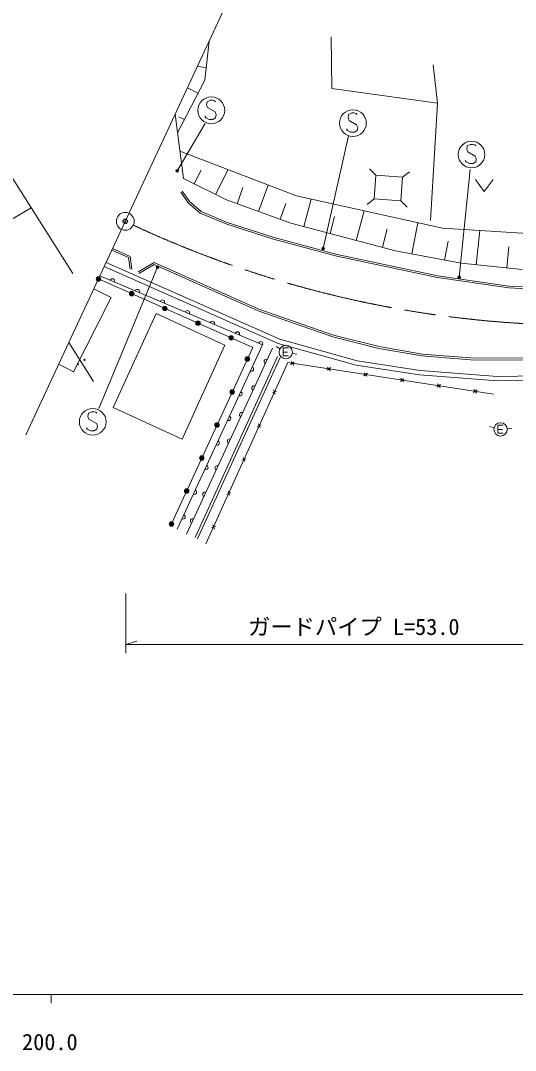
# Model space of a CAD drawing. Units: millimetres, scale not verified. Extents: x 40000 to 680000, y 20000 to 380000.
# Drawn here: x 264560 to 320079, y 198715 to 314279 of the extents above; entities that cross this region are included whole.
import ezdxf
from ezdxf.enums import TextEntityAlignment as Align

# ---------------------------------------------------------------- set-up
doc = ezdxf.new("R2010")
doc.units = ezdxf.units.MM
doc.header["$LTSCALE"] = 1000
doc.header["$PDMODE"] = 32
doc.header["$PDSIZE"] = 500
doc.linetypes.add('CHAIN', pattern=[18.5, 12, -1.5, 3.5, -1.5])
for name, color, linetype, lineweight in [('M-BGD', 7, 'Continuous', 13), ('M-BMK', 2, 'CHAIN', 13), ('M-BMK-SRVR', 3, 'Continuous', 13), ('M-STR-HTXT', 7, 'Continuous', 13), ('M-STR-STRC', 7, 'Continuous', 13), ('M-TTL-BAND', 7, 'Continuous', 13)]:
    doc.layers.add(name, color=color, linetype=linetype, lineweight=lineweight)
doc.layers.add('M-OTRS', color=6, linetype='Continuous')
doc.styles.add('ＭＳ ゴシック', font='')
doc.styles.get('ＭＳ ゴシック').set_extended_font_data('MS Gothic')

msp = doc.modelspace()

# ---------------------------------------------------------------- linework, layer by layer
at = {"layer": 'M-BGD'}
for p, q in [((299397, 312466), (299493, 306642)), ((285723, 311989), (285216, 307610)), ((285706, 311839), (285656, 311844)), ((285379, 309019), (284394, 309133)), ((311332, 305019), (310855, 309316)), ((285216, 307610), (282175, 301682)), ((284456, 306128), (283277, 306733)), ((299493, 306642), (311332, 305019)), ((311332, 305019), (310569, 291843)), ((281902, 303779), (282840, 296566)), ((282935, 303164), (282323, 303478)), ((282440, 299639), (295514, 294602)), ((284041, 295964), (284812, 297502)), ((286445, 294760), (287846, 297557)), ((304414, 296917), (303713, 297630)), ((307419, 296707), (308213, 297316)), ((287646, 294158), (282840, 296566)), ((304414, 296917), (304228, 294259)), ((307419, 296707), (304414, 296917)), ((307234, 294050), (307419, 296707)), ((315584, 296462), (316584, 295102)), ((316584, 295102), (317584, 296462)), ((282533, 295042), (283385, 293802)), ((282698, 295155), (283535, 293938)), ((288852, 293725), (289504, 295540)), ((291263, 292857), (292331, 295828)), ((283385, 293802), (284702, 292679)), ((283535, 293938), (284807, 292852)), ((294879, 291557), (287646, 294158)), ((293674, 291990), (294303, 293740)), ((295514, 294602), (311884, 290986)), ((296347, 291168), (297160, 294239)), ((304228, 294259), (303435, 293651)), ((304228, 294259), (307234, 294050)), ((307234, 294050), (307935, 293337)), ((265738, 293279), (259891, 289842)), ((284702, 292679), (287684, 291440)), ((284807, 292852), (287753, 291628)), ((302216, 289613), (303094, 292928)), ((287684, 291440), (292951, 289736)), ((287753, 291628), (293007, 289928)), ((306618, 288448), (294879, 291557)), ((299281, 290391), (299789, 292306)), ((308458, 288099), (309121, 291596)), ((305150, 288836), (305697, 290898)), ((311884, 290986), (333648, 289590)), ((315691, 286877), (316082, 290716)), ((292951, 289736), (300038, 287838)), ((293007, 289928), (300085, 288033)), ((312138, 287401), (312539, 289516)), ((274795, 288505), (276681, 287683)), ((274879, 288687), (276866, 287821)), ((276866, 287821), (277035, 286390)), ((300038, 287838), (311347, 285437)), ((300085, 288033), (311382, 285634)), ((313978, 287052), (306618, 288448)), ((319118, 286528), (319360, 288909)), ((273951, 286692), (293464, 278043)), ((274162, 287146), (293634, 278515)), ((276681, 287683), (276836, 286367)), ((277741, 286074), (279534, 287133)), ((277843, 285902), (279547, 286909)), ((279534, 287133), (291278, 281905)), ((279547, 286909), (291204, 281719)), ((320831, 286354), (313978, 287052)), ((273468, 285654), (291717, 277903)), ((311382, 285634), (319344, 284475)), ((273296, 285284), (290601, 277603)), ((311347, 285437), (319325, 284275)), ((319344, 284475), (326767, 284127)), ((274710, 283199), (270483, 274878)), ((272781, 284179), (274710, 283199)), ((319325, 284275), (326761, 283927)), ((279764, 281398), (274941, 270844)), ((287494, 277866), (279764, 281398)), ((291204, 281719), (299605, 278776)), ((291278, 281905), (299662, 278968)), ((293634, 278515), (302325, 276083)), ((299605, 278776), (304756, 277498)), ((299662, 278968), (304798, 277693)), ((269982, 278163), (272725, 273789)), ((290601, 277603), (281491, 257790)), ((291717, 277903), (282141, 257214)), ((282671, 267312), (287494, 277866)), ((283172, 256640), (292813, 277514)), ((293674, 277459), (293246, 277718)), ((293464, 278043), (302220, 275593)), ((294616, 277552), (294016, 277552)), ((294016, 277552), (294016, 276652)), ((304756, 277498), (309597, 276646)), ((304798, 277693), (309622, 276844)), ((284134, 256258), (293396, 276595)), ((284407, 256134), (293669, 276471)), ((294016, 277072), (294526, 277072)), ((294016, 276652), (294616, 276652)), ((295052, 276927), (295543, 276830)), ((309597, 276646), (315058, 276220)), ((309622, 276844), (315066, 276420)), ((315058, 276220), (322107, 276181)), ((315066, 276420), (322103, 276381)), ((270483, 274878), (268841, 275712)), ((285362, 255561), (294528, 275898)), ((294528, 275898), (317634, 272365)), ((295257, 275965), (294854, 275669)), ((294907, 276019), (295204, 275616)), ((299362, 275338), (298959, 275041)), ((299013, 275391), (299309, 274988)), ((302220, 275593), (309318, 274530)), ((302325, 276083), (309375, 275027)), ((303467, 274710), (303064, 274414)), ((303118, 274763), (303414, 274360)), ((307572, 274082), (307170, 273786)), ((307223, 274136), (307519, 273733)), ((309318, 274530), (318059, 273844)), ((309375, 275027), (318075, 274344)), ((318059, 273844), (324540, 273947)), ((318075, 274344), (324506, 274446)), ((292952, 272832), (293129, 272364)), ((311678, 273455), (311275, 273159)), ((311328, 273508), (311624, 273105)), ((315783, 272827), (315380, 272531)), ((315433, 272880), (315729, 272477)), ((292807, 272510), (293275, 272687)), ((274941, 270844), (282671, 267312)), ((291101, 268724), (291568, 268901)), ((291246, 269046), (291423, 268578)), ((317689, 268592), (317205, 268716)), ((318716, 268888), (318116, 268888)), ((318116, 268888), (318116, 267988)), ((318116, 268408), (318626, 268408)), ((319163, 268480), (319660, 268528)), ((318116, 267988), (318716, 267988)), ((289394, 264937), (289862, 265114)), ((289539, 265260), (289717, 264792)), ((287688, 261151), (288155, 261328)), ((287833, 261474), (288010, 261006)), ((285981, 257365), (286449, 257542)), ((286127, 257688), (286304, 257220))]:
    msp.add_line(p, q, dxfattribs=at)
for centre, radius in [((273296, 285284), 250), ((273296, 285284), 220), ((273296, 285284), 190), ((273296, 285284), 160), ((273296, 285284), 130), ((273296, 285284), 100), ((273296, 285284), 70), ((273296, 285284), 40), ((273296, 285284), 10), ((277019, 283631), 250), ((277019, 283631), 220), ((277019, 283631), 190), ((277019, 283631), 160), ((277019, 283631), 130), ((277019, 283631), 100), ((277019, 283631), 70), ((277019, 283631), 40), ((277019, 283631), 10), ((280743, 281978), 250), ((280743, 281978), 220), ((280743, 281978), 190), ((280743, 281978), 160), ((280743, 281978), 130), ((280743, 281978), 100), ((280743, 281978), 70), ((280743, 281978), 40), ((280743, 281978), 10), ((284467, 280326), 250), ((284467, 280326), 220), ((284467, 280326), 190), ((284467, 280326), 160), ((284467, 280326), 130), ((284467, 280326), 100), ((284467, 280326), 70), ((284467, 280326), 40), ((284467, 280326), 10), ((288191, 278673), 250), ((288191, 278673), 220), ((288191, 278673), 190), ((288191, 278673), 160), ((288191, 278673), 130), ((288191, 278673), 100), ((288191, 278673), 70), ((288191, 278673), 40), ((288191, 278673), 10), ((294316, 277072), 750), ((271726, 276210), 60), ((271726, 276210), 40), ((271726, 276210), 20), ((290001, 276298), 250), ((290001, 276298), 220), ((290001, 276298), 190), ((290001, 276298), 160), ((290001, 276298), 130), ((290001, 276298), 100), ((290001, 276298), 70), ((290001, 276298), 40), ((290001, 276298), 10), ((270980, 275742), 60), ((270980, 275742), 40), ((270980, 275742), 20), ((288299, 272596), 250), ((288299, 272596), 220), ((288299, 272596), 190), ((288299, 272596), 160), ((288299, 272596), 130), ((288299, 272596), 100), ((288299, 272596), 70), ((288299, 272596), 40), ((288299, 272596), 10), ((286597, 268895), 250), ((286597, 268895), 220), ((286597, 268895), 190), ((286597, 268895), 160), ((286597, 268895), 130), ((286597, 268895), 100), ((286597, 268895), 70), ((286597, 268895), 40), ((286597, 268895), 10), ((318416, 268408), 750), ((284895, 265193), 250), ((284895, 265193), 220), ((284895, 265193), 190), ((284895, 265193), 160), ((284895, 265193), 130), ((284895, 265193), 100), ((284895, 265193), 70), ((284895, 265193), 40), ((284895, 265193), 10), ((283193, 261492), 250), ((283193, 261492), 220), ((283193, 261492), 190), ((283193, 261492), 160), ((283193, 261492), 130), ((283193, 261492), 100), ((283193, 261492), 70), ((283193, 261492), 40), ((283193, 261492), 10), ((281491, 257790), 250), ((281491, 257790), 220), ((281491, 257790), 190), ((281491, 257790), 160), ((281491, 257790), 130), ((281491, 257790), 100), ((281491, 257790), 70), ((281491, 257790), 40), ((281491, 257790), 10)]:
    msp.add_circle(centre, radius, dxfattribs=at)
for centre, start, end in [((274869, 285059), 336.98888, 156.98888), ((277671, 283869), 336.98888, 156.98888), ((280474, 282678), 336.98888, 156.98888), ((283276, 281488), 336.98888, 156.98888), ((286078, 280298), 336.98888, 156.98888), ((288881, 279108), 336.98888, 156.98888), ((291487, 278001), 336.98888, 156.98888), ((292124, 276023), 65.20947, 245.20947), ((290453, 275173), 245.16351, 65.16351), ((290747, 273041), 65.20947, 245.20947), ((289174, 272410), 245.16351, 65.16351), ((287896, 269647), 245.16351, 65.16351), ((289369, 270059), 65.20947, 245.20947), ((286617, 266884), 245.16351, 65.16351), ((287992, 267077), 65.20947, 245.20947), ((285338, 264121), 245.16351, 65.16351), ((286615, 264095), 65.20947, 245.20947), ((284059, 261358), 245.16351, 65.16351), ((285238, 261113), 65.20947, 245.20947), ((282780, 258595), 245.16351, 65.16351), ((283860, 258131), 65.20947, 245.20947)]:
    msp.add_arc(centre, 250, start, end, dxfattribs=at)
at = {"layer": 'M-BMK'}
msp.add_arc((327936, 400075), 120000, 244.98901, 276.87047, dxfattribs=at)
at = {"layer": 'M-BMK-SRVR'}
for p, q in [((292398, 326334), (276305, 291751)), ((256252, 308211), (270427, 285897)), ((276305, 291751), (265151, 267783))]:
    msp.add_line(p, q, dxfattribs=at)
for radius in [1000, 40]:
    msp.add_circle((276305, 291751), radius, dxfattribs=at)
at = {"layer": 'M-OTRS'}
msp.add_point((276305, 291751), dxfattribs=at)
at = {"layer": 'M-STR-HTXT'}
for p, q in [((276352, 249977), (276352, 243282)), ((276352, 244282), (277602, 244632)), ((276352, 244282), (327564, 244282))]:
    msp.add_line(p, q, dxfattribs=at)
at = {"layer": 'M-STR-STRC'}
for p, q in [((285478, 305169), (285418, 304809)), ((285838, 305349), (285478, 305169)), ((286078, 305349), (285838, 305349)), ((286318, 305289), (286078, 305349)), ((286438, 305169), (286318, 305289)), ((285418, 304809), (285538, 304509)), ((285538, 304509), (286378, 304029)), ((286378, 304029), (286498, 303729)), ((285358, 303369), (285238, 303549)), ((285718, 303189), (285358, 303369)), ((286138, 303189), (285718, 303189)), ((286438, 303369), (286138, 303189)), ((286498, 303729), (286438, 303369)), ((301366, 303734), (301306, 303374)), ((301306, 303374), (301426, 303074)), ((301726, 303914), (301366, 303734)), ((301426, 303074), (302266, 302594)), ((301966, 303914), (301726, 303914)), ((302206, 303854), (301966, 303914)), ((302326, 303734), (302206, 303854)), ((282131, 297426), (285284, 302722)), ((301246, 301934), (301126, 302114)), ((301606, 301754), (301246, 301934)), ((302026, 301754), (301606, 301754)), ((302326, 301934), (302026, 301754)), ((302266, 302594), (302386, 302294)), ((302386, 302294), (302326, 301934)), ((301368, 301353), (298501, 288687)), ((314672, 300212), (314612, 299852)), ((314612, 299852), (314732, 299552)), ((315032, 300392), (314672, 300212)), ((314732, 299552), (315572, 299072)), ((315272, 300392), (315032, 300392)), ((315512, 300332), (315272, 300392)), ((315632, 300212), (315512, 300332)), ((314552, 298412), (314432, 298592)), ((314912, 298232), (314552, 298412)), ((315332, 298232), (314912, 298232)), ((315632, 298412), (315332, 298232)), ((315572, 299072), (315692, 298772)), ((315692, 298772), (315632, 298412)), ((313763, 285491), (314999, 297570)), ((273348, 270764), (279935, 286599)), ((272172, 270211), (272112, 269851)), ((272112, 269851), (272232, 269551)), ((272532, 270391), (272172, 270211)), ((272232, 269551), (273072, 269071)), ((272772, 270391), (272532, 270391)), ((273012, 270331), (272772, 270391)), ((273132, 270211), (273012, 270331)), ((272052, 268411), (271932, 268591)), ((272412, 268231), (272052, 268411)), ((272832, 268231), (272412, 268231)), ((273132, 268411), (272832, 268231)), ((273072, 269071), (273192, 268771)), ((273192, 268771), (273132, 268411))]:
    msp.add_line(p, q, dxfattribs=at)
for centre, radius in [((285958, 304209), 1500), ((301846, 302774), 1500), ((315152, 299252), 1500), ((282131, 297426), 150), ((282131, 297426), 90), ((282131, 297426), 30), ((298501, 288687), 150), ((298501, 288687), 90), ((298501, 288687), 30), ((279935, 286599), 150), ((279935, 286599), 90), ((279935, 286599), 30), ((313763, 285491), 150), ((313763, 285491), 90), ((313763, 285491), 30), ((272652, 269251), 1500)]:
    msp.add_circle(centre, radius, dxfattribs=at)
at = {"layer": 'M-TTL-BAND'}
for p, q in [((40000, 205000), (579000, 205000)), ((268000, 205000), (268000, 204000))]:
    msp.add_line(p, q, dxfattribs=at)

# ---------------------------------------------------------------- texts
at = {"layer": 'M-STR-HTXT', "style": 'ＭＳ ゴシック'}
msp.add_text('ガードパイプ L=53.0', height=1833, dxfattribs=at).set_placement((290083, 244782), align=Align.BOTTOM_LEFT)
at = {"layer": 'M-TTL-BAND', "style": 'ＭＳ ゴシック'}
msp.add_text('200.0', height=1833, dxfattribs=at).set_placement((267844, 198195), align=Align.BOTTOM_CENTER)

doc.saveas('drawing.dxf')
